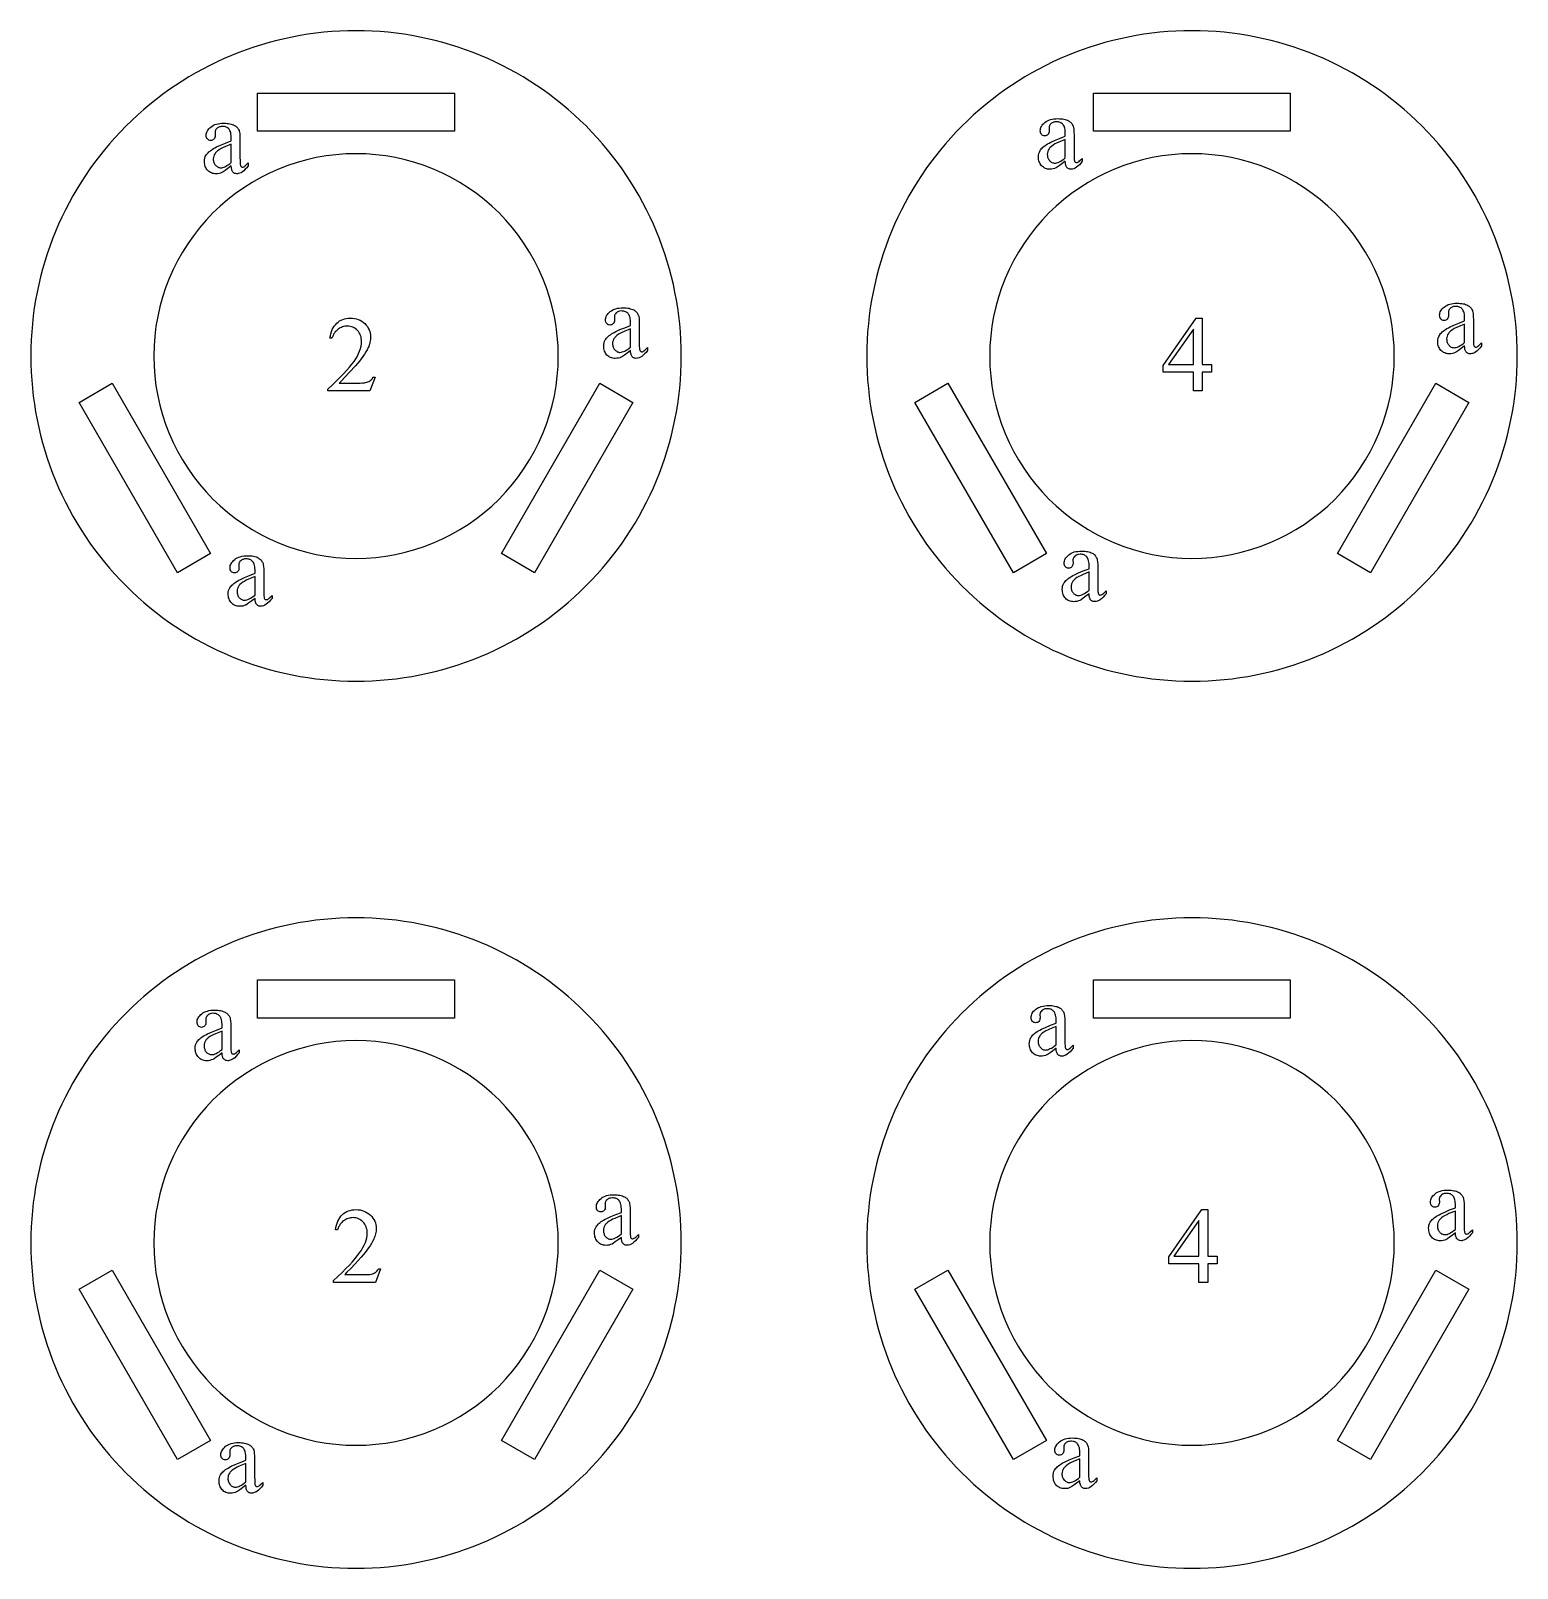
# Model space of a CAD drawing. Extents: x 6 to 600, y -207 to 349.
# Drawn here: x 192.9 to 310.1, y 148.8 to 270 of the extents above; entities that cross this region are included whole.
import ezdxf

# ---------------------------------------------------------------- set-up
doc = ezdxf.new("R2010")
doc.units = 0
doc.header["$MEASUREMENT"] = 0
for name, color, linetype in [('EXT', 1, 'CONTINUOUS'), ('INT', 5, 'CONTINUOUS'), ('TEXT', 18, 'CONTINUOUS')]:
    doc.layers.add(name, color=color, linetype=linetype)

msp = doc.modelspace()

# ---------------------------------------------------------------- linework, layer by layer
at = {"layer": 'EXT'}
for points in [[(218.57, 269.98, 0.414214), (192.95, 244.35, 0.414214), (218.57, 218.73, 0.414214), (244.2, 244.35, 0.414214)], [(284.43, 269.98, 0.414214), (258.81, 244.35, 0.414214), (284.43, 218.73, 0.414214), (310.06, 244.35, 0.414214)], [(218.57, 200.09, 0.414214), (192.95, 174.47, 0.414214), (218.57, 148.84, 0.414214), (244.2, 174.47, 0.414214)], [(284.43, 200.09, 0.414214), (258.81, 174.47, 0.414214), (284.43, 148.84, 0.414214), (310.06, 174.47, 0.414214)]]:
    msp.add_lwpolyline(points, format="xyb", close=True, dxfattribs=at)
at = {"layer": 'INT'}
for points in [[(210.82, 262.07), (210.82, 265.07), (226.32, 265.07), (226.32, 262.07)], [(276.68, 262.07), (276.68, 265.07), (292.18, 265.07), (292.18, 262.07)], [(207.1, 228.78), (204.51, 227.28), (196.76, 240.7), (199.35, 242.2)], [(237.79, 242.2), (240.39, 240.7), (232.64, 227.28), (230.04, 228.78)], [(272.96, 228.78), (270.36, 227.28), (262.61, 240.7), (265.21, 242.2)], [(303.65, 242.2), (306.25, 240.7), (298.5, 227.28), (295.9, 228.78)], [(210.82, 192.19), (210.82, 195.19), (226.32, 195.19), (226.32, 192.19)], [(276.68, 192.19), (276.68, 195.19), (292.18, 195.19), (292.18, 192.19)], [(207.1, 158.9), (204.51, 157.4), (196.76, 170.82), (199.35, 172.32)], [(237.79, 172.32), (240.39, 170.82), (232.64, 157.4), (230.04, 158.9)], [(272.96, 158.9), (270.36, 157.4), (262.61, 170.82), (265.21, 172.32)], [(303.65, 172.32), (306.25, 170.82), (298.5, 157.4), (295.9, 158.9)]]:
    msp.add_lwpolyline(points, close=True, dxfattribs=at)
for points in [[(218.57, 260.29, 0.414214), (202.64, 244.35, 0.414214), (218.57, 228.41, 0.414214), (234.51, 244.35, 0.414214)], [(284.43, 260.29, 0.414214), (268.5, 244.35, 0.414214), (284.43, 228.41, 0.414214), (300.37, 244.35, 0.414214)], [(218.57, 190.41, 0.414214), (202.64, 174.47, 0.414214), (218.57, 158.53, 0.414214), (234.51, 174.47, 0.414214)], [(284.43, 190.41, 0.414214), (268.5, 174.47, 0.414214), (284.43, 158.53, 0.414214), (300.37, 174.47, 0.414214)]]:
    msp.add_lwpolyline(points, format="xyb", close=True, dxfattribs=at)
at = {"layer": 'TEXT'}
for points in [[(274.45, 259.69), (274.19, 259.49), (273.98, 259.34), (273.82, 259.23), (273.72, 259.17), (273.61, 259.12), (273.49, 259.09), (273.37, 259.07), (273.24, 259.07), (273.15, 259.07), (273.05, 259.08), (272.97, 259.1), (272.88, 259.13), (272.8, 259.17), (272.73, 259.22), (272.66, 259.27), (272.59, 259.34), (272.53, 259.41), (272.48, 259.48), (272.44, 259.56), (272.4, 259.65), (272.37, 259.74), (272.35, 259.84), (272.34, 259.94), (272.34, 260.05), (272.35, 260.18), (272.37, 260.3), (272.41, 260.42), (272.46, 260.53), (272.51, 260.6), (272.56, 260.67), (272.62, 260.73), (272.69, 260.8), (272.77, 260.87), (272.86, 260.93), (272.95, 260.99), (273.05, 261.06), (273.17, 261.12), (273.3, 261.19), (273.61, 261.33), (274, 261.49), (274.45, 261.66), (274.45, 261.81), (274.45, 261.95), (274.44, 262.07), (274.43, 262.19), (274.41, 262.29), (274.38, 262.38), (274.35, 262.46), (274.32, 262.53), (274.27, 262.59), (274.23, 262.64), (274.17, 262.68), (274.11, 262.72), (274.05, 262.75), (273.98, 262.77), (273.91, 262.79), (273.83, 262.8), (273.75, 262.8), (273.62, 262.79), (273.57, 262.78), (273.51, 262.77), (273.46, 262.75), (273.42, 262.72), (273.37, 262.7), (273.33, 262.66), (273.26, 262.59), (273.24, 262.55), (273.21, 262.51), (273.2, 262.47), (273.19, 262.43), (273.18, 262.38), (273.18, 262.34), (273.18, 262.1), (273.18, 262.01), (273.16, 261.93), (273.13, 261.86), (273.09, 261.8), (273.03, 261.76), (272.97, 261.73), (272.91, 261.71), (272.83, 261.7), (272.76, 261.71), (272.69, 261.73), (272.63, 261.76), (272.58, 261.81), (272.54, 261.87), (272.51, 261.94), (272.49, 262.01), (272.48, 262.1), (272.49, 262.19), (272.51, 262.28), (272.53, 262.36), (272.57, 262.44), (272.63, 262.53), (272.69, 262.61), (272.76, 262.68), (272.85, 262.76), (272.94, 262.83), (273.05, 262.89), (273.16, 262.94), (273.29, 262.98), (273.42, 263.01), (273.56, 263.04), (273.71, 263.05), (273.87, 263.06), (274, 263.05), (274.11, 263.05), (274.23, 263.03), (274.33, 263.01), (274.43, 262.99), (274.53, 262.96), (274.62, 262.93), (274.7, 262.89), (274.76, 262.85), (274.82, 262.81), (274.87, 262.77), (274.91, 262.72), (274.96, 262.67), (275, 262.61), (275.03, 262.55), (275.06, 262.48), (275.08, 262.43), (275.1, 262.37), (275.12, 262.21), (275.13, 262.01), (275.14, 261.75), (275.14, 260.46), (275.14, 260.03), (275.15, 259.89), (275.16, 259.8), (275.17, 259.74), (275.19, 259.7), (275.2, 259.66), (275.23, 259.63), (275.25, 259.62), (275.28, 259.6), (275.31, 259.6), (275.34, 259.59), (275.4, 259.6), (275.45, 259.62), (275.51, 259.66), (275.58, 259.72), (275.79, 259.92), (275.79, 259.69), (275.67, 259.55), (275.56, 259.42), (275.45, 259.31), (275.33, 259.23), (275.22, 259.16), (275.12, 259.11), (275.01, 259.08), (274.95, 259.07), (274.9, 259.07), (274.8, 259.08), (274.76, 259.09), (274.72, 259.11), (274.68, 259.13), (274.64, 259.15), (274.61, 259.18), (274.58, 259.21), (274.55, 259.25), (274.52, 259.29), (274.5, 259.35), (274.49, 259.4), (274.46, 259.53)], [(208.75, 259.33), (208.48, 259.13), (208.27, 258.97), (208.11, 258.87), (208.01, 258.81), (207.9, 258.76), (207.78, 258.73), (207.66, 258.71), (207.53, 258.7), (207.44, 258.71), (207.35, 258.72), (207.26, 258.74), (207.18, 258.77), (207.1, 258.81), (207.02, 258.85), (206.95, 258.91), (206.89, 258.97), (206.83, 259.04), (206.77, 259.12), (206.73, 259.2), (206.69, 259.28), (206.67, 259.38), (206.65, 259.47), (206.63, 259.57), (206.63, 259.68), (206.64, 259.82), (206.66, 259.94), (206.7, 260.06), (206.75, 260.16), (206.8, 260.23), (206.86, 260.3), (206.92, 260.37), (206.99, 260.44), (207.07, 260.5), (207.15, 260.57), (207.24, 260.63), (207.35, 260.69), (207.46, 260.76), (207.59, 260.83), (207.91, 260.97), (208.29, 261.13), (208.75, 261.3), (208.75, 261.45), (208.74, 261.59), (208.73, 261.71), (208.72, 261.83), (208.7, 261.93), (208.68, 262.02), (208.64, 262.1), (208.61, 262.17), (208.57, 262.23), (208.52, 262.28), (208.46, 262.32), (208.41, 262.36), (208.34, 262.39), (208.28, 262.41), (208.2, 262.43), (208.12, 262.44), (208.04, 262.44), (207.92, 262.43), (207.86, 262.42), (207.81, 262.41), (207.76, 262.39), (207.71, 262.36), (207.67, 262.33), (207.63, 262.3), (207.56, 262.23), (207.53, 262.19), (207.51, 262.15), (207.49, 262.11), (207.48, 262.06), (207.47, 262.02), (207.47, 261.98), (207.48, 261.74), (207.47, 261.65), (207.45, 261.57), (207.42, 261.5), (207.38, 261.44), (207.33, 261.4), (207.27, 261.36), (207.2, 261.34), (207.12, 261.34), (207.05, 261.34), (206.98, 261.36), (206.92, 261.4), (206.87, 261.45), (206.83, 261.5), (206.8, 261.57), (206.78, 261.65), (206.78, 261.74), (206.78, 261.83), (206.8, 261.91), (206.83, 262), (206.87, 262.08), (206.92, 262.16), (206.98, 262.24), (207.05, 262.32), (207.14, 262.39), (207.24, 262.46), (207.34, 262.53), (207.46, 262.58), (207.58, 262.62), (207.71, 262.65), (207.85, 262.67), (208, 262.69), (208.16, 262.69), (208.29, 262.69), (208.41, 262.68), (208.52, 262.67), (208.63, 262.65), (208.73, 262.63), (208.82, 262.6), (208.91, 262.56), (208.99, 262.52), (209.05, 262.49), (209.11, 262.45), (209.16, 262.41), (209.21, 262.36), (209.25, 262.31), (209.29, 262.25), (209.32, 262.19), (209.36, 262.12), (209.37, 262.07), (209.39, 262.01), (209.41, 261.85), (209.43, 261.64), (209.43, 261.39), (209.43, 260.1), (209.44, 259.66), (209.44, 259.52), (209.45, 259.44), (209.46, 259.38), (209.48, 259.33), (209.5, 259.3), (209.52, 259.27), (209.54, 259.25), (209.57, 259.24), (209.6, 259.23), (209.63, 259.23), (209.69, 259.24), (209.75, 259.26), (209.8, 259.3), (209.87, 259.36), (210.08, 259.56), (210.08, 259.33), (209.97, 259.18), (209.85, 259.06), (209.74, 258.95), (209.63, 258.86), (209.52, 258.79), (209.41, 258.75), (209.3, 258.72), (209.25, 258.71), (209.19, 258.71), (209.1, 258.72), (209.05, 258.73), (209.01, 258.74), (208.97, 258.76), (208.94, 258.79), (208.9, 258.82), (208.87, 258.85), (208.84, 258.89), (208.82, 258.93), (208.8, 258.98), (208.78, 259.04), (208.76, 259.17)], [(208.75, 259.6), (208.75, 261.05), (208.23, 260.83), (208.06, 260.76), (207.94, 260.69), (207.78, 260.6), (207.66, 260.51), (207.55, 260.41), (207.51, 260.36), (207.47, 260.31), (207.41, 260.21), (207.36, 260.1), (207.34, 259.99), (207.33, 259.88), (207.33, 259.8), (207.34, 259.73), (207.35, 259.67), (207.37, 259.6), (207.4, 259.54), (207.43, 259.49), (207.46, 259.43), (207.51, 259.38), (207.55, 259.34), (207.6, 259.3), (207.65, 259.26), (207.7, 259.23), (207.75, 259.21), (207.8, 259.2), (207.86, 259.19), (207.92, 259.18), (208, 259.19), (208.09, 259.21), (208.18, 259.24), (208.28, 259.29), (208.39, 259.35), (208.5, 259.42), (208.62, 259.5)], [(274.45, 259.96), (274.45, 261.41), (273.94, 261.2), (273.76, 261.12), (273.64, 261.06), (273.49, 260.96), (273.36, 260.87), (273.26, 260.77), (273.21, 260.73), (273.18, 260.68), (273.11, 260.57), (273.07, 260.47), (273.04, 260.36), (273.03, 260.24), (273.04, 260.17), (273.05, 260.1), (273.06, 260.03), (273.08, 259.97), (273.1, 259.91), (273.13, 259.85), (273.17, 259.8), (273.21, 259.74), (273.26, 259.7), (273.31, 259.66), (273.35, 259.62), (273.4, 259.6), (273.46, 259.57), (273.51, 259.56), (273.57, 259.55), (273.62, 259.55), (273.71, 259.55), (273.79, 259.57), (273.89, 259.61), (273.99, 259.65), (274.1, 259.71), (274.21, 259.78), (274.33, 259.86)], [(305.91, 245.15), (305.65, 244.95), (305.44, 244.79), (305.28, 244.68), (305.18, 244.63), (305.06, 244.58), (304.95, 244.55), (304.82, 244.53), (304.7, 244.52), (304.6, 244.53), (304.51, 244.54), (304.42, 244.56), (304.34, 244.59), (304.26, 244.63), (304.19, 244.67), (304.12, 244.73), (304.05, 244.79), (303.99, 244.86), (303.94, 244.94), (303.9, 245.02), (303.86, 245.1), (303.83, 245.19), (303.81, 245.29), (303.8, 245.39), (303.8, 245.5), (303.8, 245.64), (303.83, 245.76), (303.87, 245.88), (303.92, 245.98), (303.97, 246.05), (304.02, 246.12), (304.08, 246.19), (304.15, 246.26), (304.23, 246.32), (304.32, 246.39), (304.41, 246.45), (304.51, 246.51), (304.63, 246.58), (304.76, 246.64), (305.07, 246.79), (305.46, 246.95), (305.91, 247.12), (305.91, 247.27), (305.91, 247.4), (305.9, 247.53), (305.89, 247.64), (305.87, 247.75), (305.84, 247.84), (305.81, 247.92), (305.77, 247.99), (305.73, 248.05), (305.68, 248.1), (305.63, 248.14), (305.57, 248.18), (305.51, 248.21), (305.44, 248.23), (305.37, 248.25), (305.29, 248.26), (305.21, 248.26), (305.08, 248.25), (305.03, 248.24), (304.97, 248.22), (304.92, 248.2), (304.88, 248.18), (304.83, 248.15), (304.79, 248.12), (304.72, 248.05), (304.7, 248.01), (304.67, 247.97), (304.66, 247.93), (304.64, 247.88), (304.64, 247.84), (304.63, 247.79), (304.64, 247.55), (304.64, 247.46), (304.62, 247.39), (304.59, 247.32), (304.54, 247.26), (304.49, 247.21), (304.43, 247.18), (304.36, 247.16), (304.29, 247.16), (304.22, 247.16), (304.15, 247.18), (304.09, 247.22), (304.04, 247.26), (304, 247.32), (303.97, 247.39), (303.95, 247.47), (303.94, 247.56), (303.95, 247.65), (303.96, 247.73), (303.99, 247.82), (304.03, 247.9), (304.08, 247.98), (304.15, 248.06), (304.22, 248.14), (304.31, 248.21), (304.4, 248.28), (304.51, 248.34), (304.62, 248.4), (304.74, 248.44), (304.88, 248.47), (305.02, 248.49), (305.17, 248.51), (305.33, 248.51), (305.45, 248.51), (305.57, 248.5), (305.68, 248.49), (305.79, 248.47), (305.89, 248.45), (305.99, 248.42), (306.08, 248.38), (306.16, 248.34), (306.22, 248.31), (306.27, 248.27), (306.33, 248.23), (306.37, 248.18), (306.42, 248.12), (306.46, 248.07), (306.49, 248.01), (306.52, 247.94), (306.54, 247.89), (306.55, 247.83), (306.58, 247.67), (306.59, 247.46), (306.6, 247.21), (306.6, 245.92), (306.6, 245.48), (306.61, 245.34), (306.62, 245.25), (306.63, 245.2), (306.64, 245.15), (306.66, 245.12), (306.69, 245.09), (306.71, 245.07), (306.74, 245.06), (306.76, 245.05), (306.8, 245.05), (306.86, 245.06), (306.91, 245.08), (306.96, 245.12), (307.04, 245.18), (307.25, 245.38), (307.25, 245.15), (307.13, 245), (307.02, 244.88), (306.9, 244.77), (306.79, 244.68), (306.68, 244.61), (306.57, 244.56), (306.47, 244.54), (306.41, 244.53), (306.36, 244.53), (306.26, 244.53), (306.22, 244.55), (306.18, 244.56), (306.14, 244.58), (306.1, 244.61), (306.07, 244.63), (306.04, 244.67), (306.01, 244.71), (305.98, 244.75), (305.96, 244.8), (305.94, 244.86), (305.92, 244.99)], [(220.07, 242.68), (219.67, 241.6), (216.35, 241.6), (216.35, 241.75), (216.71, 242.08), (217.03, 242.39), (217.33, 242.68), (217.6, 242.96), (217.85, 243.23), (218.06, 243.48), (218.25, 243.71), (218.42, 243.93), (218.56, 244.14), (218.68, 244.35), (218.78, 244.55), (218.86, 244.74), (218.93, 244.93), (218.98, 245.12), (219, 245.3), (219.01, 245.48), (219.01, 245.61), (218.99, 245.73), (218.97, 245.85), (218.93, 245.97), (218.89, 246.07), (218.83, 246.17), (218.76, 246.27), (218.69, 246.36), (218.6, 246.44), (218.51, 246.51), (218.42, 246.57), (218.33, 246.62), (218.23, 246.65), (218.12, 246.68), (218.01, 246.7), (217.9, 246.7), (217.8, 246.7), (217.7, 246.69), (217.6, 246.67), (217.51, 246.64), (217.42, 246.61), (217.33, 246.57), (217.24, 246.52), (217.16, 246.46), (217.08, 246.4), (217, 246.32), (216.93, 246.25), (216.87, 246.16), (216.81, 246.07), (216.76, 245.97), (216.71, 245.86), (216.67, 245.75), (216.52, 245.75), (216.55, 245.94), (216.59, 246.11), (216.64, 246.27), (216.7, 246.43), (216.77, 246.57), (216.85, 246.7), (216.95, 246.82), (217.05, 246.93), (217.16, 247.02), (217.28, 247.11), (217.4, 247.18), (217.53, 247.23), (217.67, 247.28), (217.81, 247.31), (217.96, 247.33), (218.12, 247.34), (218.29, 247.33), (218.45, 247.31), (218.6, 247.28), (218.75, 247.23), (218.89, 247.17), (219.02, 247.09), (219.15, 247), (219.26, 246.9), (219.37, 246.79), (219.47, 246.67), (219.54, 246.55), (219.61, 246.42), (219.66, 246.29), (219.69, 246.15), (219.72, 246.01), (219.72, 245.86), (219.72, 245.75), (219.71, 245.65), (219.69, 245.54), (219.67, 245.43), (219.65, 245.33), (219.61, 245.22), (219.57, 245.11), (219.52, 245.01), (219.44, 244.84), (219.35, 244.67), (219.24, 244.49), (219.12, 244.31), (218.99, 244.14), (218.85, 243.95), (218.69, 243.77), (218.53, 243.58), (218.06, 243.08), (217.69, 242.68), (217.42, 242.4), (217.24, 242.22), (218.71, 242.22), (218.91, 242.22), (219.09, 242.23), (219.23, 242.24), (219.33, 242.26), (219.42, 242.28), (219.51, 242.31), (219.59, 242.34), (219.66, 242.39), (219.73, 242.45), (219.8, 242.51), (219.86, 242.59), (219.91, 242.68)], [(240.2, 244.79), (239.94, 244.58), (239.73, 244.43), (239.57, 244.32), (239.47, 244.26), (239.36, 244.22), (239.24, 244.18), (239.12, 244.17), (238.99, 244.16), (238.9, 244.16), (238.8, 244.18), (238.72, 244.2), (238.63, 244.23), (238.55, 244.26), (238.48, 244.31), (238.41, 244.37), (238.34, 244.43), (238.28, 244.5), (238.23, 244.57), (238.19, 244.65), (238.15, 244.74), (238.12, 244.83), (238.1, 244.93), (238.09, 245.03), (238.09, 245.14), (238.1, 245.27), (238.12, 245.4), (238.16, 245.51), (238.21, 245.62), (238.26, 245.69), (238.31, 245.76), (238.38, 245.83), (238.45, 245.89), (238.52, 245.96), (238.61, 246.02), (238.7, 246.09), (238.8, 246.15), (238.92, 246.21), (239.05, 246.28), (239.36, 246.43), (239.75, 246.58), (240.2, 246.76), (240.2, 246.9), (240.2, 247.04), (240.19, 247.17), (240.18, 247.28), (240.16, 247.38), (240.13, 247.48), (240.1, 247.56), (240.07, 247.63), (240.02, 247.68), (239.98, 247.73), (239.92, 247.78), (239.87, 247.81), (239.8, 247.84), (239.73, 247.87), (239.66, 247.88), (239.58, 247.89), (239.5, 247.9), (239.37, 247.89), (239.32, 247.88), (239.26, 247.86), (239.21, 247.84), (239.17, 247.82), (239.12, 247.79), (239.08, 247.76), (239.01, 247.68), (238.99, 247.64), (238.97, 247.6), (238.95, 247.56), (238.94, 247.52), (238.93, 247.48), (238.93, 247.43), (238.93, 247.19), (238.93, 247.1), (238.91, 247.02), (238.88, 246.95), (238.84, 246.9), (238.78, 246.85), (238.72, 246.82), (238.66, 246.8), (238.58, 246.79), (238.51, 246.8), (238.44, 246.82), (238.38, 246.85), (238.33, 246.9), (238.29, 246.96), (238.26, 247.03), (238.24, 247.11), (238.23, 247.2), (238.24, 247.28), (238.26, 247.37), (238.28, 247.45), (238.32, 247.54), (238.38, 247.62), (238.44, 247.7), (238.51, 247.78), (238.6, 247.85), (238.69, 247.92), (238.8, 247.98), (238.91, 248.03), (239.04, 248.07), (239.17, 248.11), (239.31, 248.13), (239.46, 248.14), (239.62, 248.15), (239.75, 248.15), (239.86, 248.14), (239.98, 248.13), (240.08, 248.11), (240.18, 248.08), (240.28, 248.05), (240.37, 248.02), (240.45, 247.98), (240.51, 247.94), (240.57, 247.91), (240.62, 247.86), (240.67, 247.81), (240.71, 247.76), (240.75, 247.7), (240.78, 247.64), (240.81, 247.58), (240.83, 247.53), (240.85, 247.46), (240.87, 247.31), (240.88, 247.1), (240.89, 246.85), (240.89, 245.56), (240.89, 245.12), (240.9, 244.98), (240.91, 244.89), (240.92, 244.83), (240.94, 244.79), (240.96, 244.75), (240.98, 244.73), (241, 244.71), (241.03, 244.7), (241.06, 244.69), (241.09, 244.69), (241.15, 244.69), (241.2, 244.71), (241.26, 244.75), (241.33, 244.82), (241.54, 245.02), (241.54, 244.79), (241.42, 244.64), (241.31, 244.51), (241.2, 244.41), (241.09, 244.32), (240.98, 244.25), (240.87, 244.2), (240.76, 244.17), (240.71, 244.17), (240.65, 244.16), (240.56, 244.17), (240.51, 244.18), (240.47, 244.2), (240.43, 244.22), (240.39, 244.24), (240.36, 244.27), (240.33, 244.3), (240.3, 244.34), (240.28, 244.39), (240.25, 244.44), (240.24, 244.49), (240.21, 244.63)], [(285.98, 243.67), (285.98, 243.08), (285.23, 243.08), (285.23, 241.6), (284.54, 241.6), (284.54, 243.08), (282.16, 243.08), (282.16, 243.61), (284.77, 247.34), (285.23, 247.34), (285.23, 243.67)], [(240.2, 245.05), (240.2, 246.5), (239.69, 246.29), (239.51, 246.21), (239.4, 246.15), (239.24, 246.06), (239.11, 245.96), (239.01, 245.87), (238.96, 245.82), (238.93, 245.77), (238.86, 245.67), (238.82, 245.56), (238.79, 245.45), (238.79, 245.33), (238.79, 245.26), (238.8, 245.19), (238.81, 245.12), (238.83, 245.06), (238.85, 245), (238.89, 244.94), (238.92, 244.89), (238.96, 244.84), (239.01, 244.79), (239.06, 244.75), (239.11, 244.72), (239.16, 244.69), (239.21, 244.67), (239.26, 244.65), (239.32, 244.64), (239.37, 244.64), (239.46, 244.65), (239.54, 244.67), (239.64, 244.7), (239.74, 244.74), (239.85, 244.8), (239.96, 244.87), (240.08, 244.96)], [(284.54, 243.67), (284.54, 246.46), (282.57, 243.67)], [(305.91, 245.42), (305.91, 246.87), (305.4, 246.65), (305.22, 246.57), (305.1, 246.51), (304.95, 246.42), (304.82, 246.33), (304.72, 246.23), (304.67, 246.18), (304.63, 246.13), (304.57, 246.03), (304.53, 245.92), (304.5, 245.81), (304.49, 245.7), (304.5, 245.62), (304.5, 245.55), (304.52, 245.49), (304.54, 245.42), (304.56, 245.36), (304.59, 245.3), (304.63, 245.25), (304.67, 245.2), (304.72, 245.15), (304.76, 245.11), (304.81, 245.08), (304.86, 245.05), (304.92, 245.03), (304.97, 245.02), (305.02, 245.01), (305.08, 245), (305.16, 245.01), (305.25, 245.03), (305.35, 245.06), (305.45, 245.11), (305.55, 245.17), (305.67, 245.24), (305.79, 245.32)], [(276.33, 225.62), (276.06, 225.42), (275.85, 225.26), (275.7, 225.15), (275.59, 225.1), (275.48, 225.05), (275.36, 225.02), (275.24, 225), (275.12, 224.99), (275.02, 225), (274.93, 225.01), (274.84, 225.03), (274.76, 225.06), (274.68, 225.1), (274.6, 225.14), (274.53, 225.2), (274.47, 225.26), (274.41, 225.33), (274.36, 225.41), (274.31, 225.49), (274.28, 225.57), (274.25, 225.66), (274.23, 225.76), (274.22, 225.86), (274.21, 225.97), (274.22, 226.1), (274.24, 226.23), (274.28, 226.35), (274.34, 226.45), (274.38, 226.52), (274.44, 226.59), (274.5, 226.66), (274.57, 226.73), (274.65, 226.79), (274.73, 226.86), (274.83, 226.92), (274.93, 226.98), (275.04, 227.05), (275.17, 227.11), (275.49, 227.26), (275.87, 227.42), (276.33, 227.59), (276.33, 227.74), (276.33, 227.87), (276.32, 228), (276.3, 228.11), (276.28, 228.22), (276.26, 228.31), (276.23, 228.39), (276.19, 228.46), (276.15, 228.52), (276.1, 228.57), (276.05, 228.61), (275.99, 228.65), (275.93, 228.68), (275.86, 228.7), (275.79, 228.72), (275.71, 228.73), (275.62, 228.73), (275.5, 228.72), (275.44, 228.71), (275.39, 228.69), (275.34, 228.67), (275.29, 228.65), (275.25, 228.62), (275.21, 228.59), (275.14, 228.51), (275.11, 228.48), (275.09, 228.44), (275.07, 228.4), (275.06, 228.35), (275.05, 228.31), (275.05, 228.26), (275.06, 228.02), (275.05, 227.93), (275.03, 227.85), (275, 227.79), (274.96, 227.73), (274.91, 227.68), (274.85, 227.65), (274.78, 227.63), (274.71, 227.63), (274.63, 227.63), (274.57, 227.65), (274.51, 227.69), (274.46, 227.73), (274.41, 227.79), (274.38, 227.86), (274.36, 227.94), (274.36, 228.03), (274.36, 228.12), (274.38, 228.2), (274.41, 228.29), (274.45, 228.37), (274.5, 228.45), (274.56, 228.53), (274.64, 228.61), (274.72, 228.68), (274.82, 228.75), (274.92, 228.81), (275.04, 228.87), (275.16, 228.91), (275.29, 228.94), (275.44, 228.96), (275.59, 228.98), (275.75, 228.98), (275.87, 228.98), (275.99, 228.97), (276.1, 228.96), (276.21, 228.94), (276.31, 228.92), (276.4, 228.89), (276.49, 228.85), (276.58, 228.81), (276.64, 228.78), (276.69, 228.74), (276.74, 228.7), (276.79, 228.65), (276.83, 228.59), (276.87, 228.54), (276.91, 228.48), (276.94, 228.41), (276.96, 228.36), (276.97, 228.3), (276.99, 228.14), (277.01, 227.93), (277.01, 227.68), (277.01, 226.39), (277.02, 225.95), (277.02, 225.81), (277.03, 225.72), (277.05, 225.67), (277.06, 225.62), (277.08, 225.59), (277.1, 225.56), (277.13, 225.54), (277.15, 225.53), (277.18, 225.52), (277.21, 225.52), (277.27, 225.53), (277.33, 225.55), (277.38, 225.59), (277.46, 225.65), (277.66, 225.85), (277.66, 225.62), (277.55, 225.47), (277.43, 225.35), (277.32, 225.24), (277.21, 225.15), (277.1, 225.08), (276.99, 225.03), (276.88, 225.01), (276.83, 225), (276.78, 225), (276.68, 225), (276.64, 225.02), (276.59, 225.03), (276.55, 225.05), (276.52, 225.07), (276.48, 225.1), (276.45, 225.14), (276.42, 225.18), (276.4, 225.22), (276.38, 225.27), (276.36, 225.33), (276.34, 225.46)], [(210.62, 225.25), (210.36, 225.05), (210.14, 224.9), (209.99, 224.79), (209.89, 224.73), (209.77, 224.69), (209.66, 224.65), (209.53, 224.63), (209.41, 224.63), (209.31, 224.63), (209.22, 224.65), (209.13, 224.67), (209.05, 224.7), (208.97, 224.73), (208.9, 224.78), (208.83, 224.83), (208.76, 224.9), (208.7, 224.97), (208.65, 225.04), (208.6, 225.12), (208.57, 225.21), (208.54, 225.3), (208.52, 225.4), (208.51, 225.5), (208.51, 225.61), (208.51, 225.74), (208.54, 225.87), (208.58, 225.98), (208.63, 226.09), (208.68, 226.16), (208.73, 226.23), (208.79, 226.3), (208.86, 226.36), (208.94, 226.43), (209.03, 226.49), (209.12, 226.56), (209.22, 226.62), (209.33, 226.68), (209.47, 226.75), (209.78, 226.9), (210.17, 227.05), (210.62, 227.23), (210.62, 227.37), (210.62, 227.51), (210.61, 227.64), (210.6, 227.75), (210.58, 227.85), (210.55, 227.95), (210.52, 228.03), (210.48, 228.1), (210.44, 228.15), (210.39, 228.2), (210.34, 228.25), (210.28, 228.28), (210.22, 228.31), (210.15, 228.34), (210.08, 228.35), (210, 228.36), (209.92, 228.37), (209.79, 228.36), (209.73, 228.35), (209.68, 228.33), (209.63, 228.31), (209.58, 228.29), (209.54, 228.26), (209.5, 228.22), (209.43, 228.15), (209.4, 228.11), (209.38, 228.07), (209.37, 228.03), (209.35, 227.99), (209.35, 227.95), (209.34, 227.9), (209.35, 227.66), (209.35, 227.57), (209.33, 227.49), (209.3, 227.42), (209.25, 227.37), (209.2, 227.32), (209.14, 227.29), (209.07, 227.27), (209, 227.26), (208.93, 227.27), (208.86, 227.29), (208.8, 227.32), (208.75, 227.37), (208.71, 227.43), (208.67, 227.5), (208.66, 227.58), (208.65, 227.66), (208.66, 227.75), (208.67, 227.84), (208.7, 227.92), (208.74, 228.01), (208.79, 228.09), (208.86, 228.17), (208.93, 228.24), (209.02, 228.32), (209.11, 228.39), (209.22, 228.45), (209.33, 228.5), (209.45, 228.54), (209.59, 228.58), (209.73, 228.6), (209.88, 228.61), (210.04, 228.62), (210.16, 228.62), (210.28, 228.61), (210.39, 228.6), (210.5, 228.58), (210.6, 228.55), (210.7, 228.52), (210.79, 228.49), (210.87, 228.45), (210.93, 228.41), (210.98, 228.38), (211.04, 228.33), (211.08, 228.28), (211.13, 228.23), (211.16, 228.17), (211.2, 228.11), (211.23, 228.05), (211.25, 228), (211.26, 227.93), (211.29, 227.77), (211.3, 227.57), (211.31, 227.32), (211.31, 226.03), (211.31, 225.59), (211.32, 225.45), (211.33, 225.36), (211.34, 225.3), (211.35, 225.26), (211.37, 225.22), (211.39, 225.2), (211.42, 225.18), (211.45, 225.17), (211.47, 225.16), (211.5, 225.16), (211.57, 225.16), (211.62, 225.18), (211.67, 225.22), (211.75, 225.29), (211.96, 225.49), (211.96, 225.25), (211.84, 225.11), (211.73, 224.98), (211.61, 224.88), (211.5, 224.79), (211.39, 224.72), (211.28, 224.67), (211.18, 224.64), (211.12, 224.63), (211.07, 224.63), (210.97, 224.64), (210.93, 224.65), (210.89, 224.67), (210.85, 224.69), (210.81, 224.71), (210.78, 224.74), (210.75, 224.77), (210.72, 224.81), (210.69, 224.86), (210.67, 224.91), (210.65, 224.96), (210.63, 225.1)], [(210.62, 225.52), (210.62, 226.97), (210.11, 226.76), (209.93, 226.68), (209.81, 226.62), (209.66, 226.53), (209.53, 226.43), (209.43, 226.34), (209.38, 226.29), (209.34, 226.24), (209.28, 226.14), (209.24, 226.03), (209.21, 225.92), (209.2, 225.8), (209.2, 225.73), (209.21, 225.66), (209.23, 225.59), (209.25, 225.53), (209.27, 225.47), (209.3, 225.41), (209.34, 225.36), (209.38, 225.31), (209.43, 225.26), (209.47, 225.22), (209.52, 225.19), (209.57, 225.16), (209.62, 225.14), (209.68, 225.12), (209.73, 225.11), (209.79, 225.11), (209.87, 225.12), (209.96, 225.14), (210.06, 225.17), (210.16, 225.21), (210.26, 225.27), (210.38, 225.34), (210.5, 225.43)], [(276.33, 225.89), (276.33, 227.34), (275.81, 227.12), (275.64, 227.04), (275.52, 226.98), (275.37, 226.89), (275.24, 226.8), (275.13, 226.7), (275.09, 226.65), (275.05, 226.6), (274.99, 226.5), (274.94, 226.39), (274.92, 226.28), (274.91, 226.17), (274.91, 226.09), (274.92, 226.02), (274.93, 225.96), (274.95, 225.89), (274.98, 225.83), (275.01, 225.77), (275.05, 225.72), (275.09, 225.67), (275.13, 225.62), (275.18, 225.58), (275.23, 225.55), (275.28, 225.52), (275.33, 225.5), (275.39, 225.48), (275.44, 225.48), (275.5, 225.47), (275.58, 225.48), (275.67, 225.5), (275.76, 225.53), (275.86, 225.58), (275.97, 225.63), (276.08, 225.71), (276.2, 225.79)], [(208.02, 189.45), (207.76, 189.25), (207.55, 189.1), (207.39, 188.99), (207.29, 188.93), (207.17, 188.89), (207.06, 188.85), (206.94, 188.83), (206.81, 188.83), (206.71, 188.83), (206.62, 188.84), (206.54, 188.87), (206.45, 188.9), (206.37, 188.93), (206.3, 188.98), (206.23, 189.03), (206.16, 189.1), (206.1, 189.17), (206.05, 189.24), (206.01, 189.32), (205.97, 189.41), (205.94, 189.5), (205.92, 189.6), (205.91, 189.7), (205.91, 189.81), (205.91, 189.94), (205.94, 190.07), (205.98, 190.18), (206.03, 190.29), (206.08, 190.36), (206.13, 190.43), (206.19, 190.49), (206.26, 190.56), (206.34, 190.63), (206.43, 190.69), (206.52, 190.76), (206.62, 190.82), (206.74, 190.88), (206.87, 190.95), (207.18, 191.09), (207.57, 191.25), (208.02, 191.42), (208.02, 191.57), (208.02, 191.71), (208.01, 191.84), (208, 191.95), (207.98, 192.05), (207.95, 192.14), (207.92, 192.23), (207.88, 192.3), (207.84, 192.35), (207.79, 192.4), (207.74, 192.45), (207.68, 192.48), (207.62, 192.51), (207.55, 192.54), (207.48, 192.55), (207.4, 192.56), (207.32, 192.57), (207.19, 192.56), (207.14, 192.55), (207.08, 192.53), (207.03, 192.51), (206.99, 192.49), (206.94, 192.46), (206.9, 192.42), (206.83, 192.35), (206.81, 192.31), (206.78, 192.27), (206.77, 192.23), (206.75, 192.19), (206.75, 192.15), (206.74, 192.1), (206.75, 191.86), (206.75, 191.77), (206.73, 191.69), (206.7, 191.62), (206.66, 191.57), (206.6, 191.52), (206.54, 191.49), (206.48, 191.47), (206.4, 191.46), (206.33, 191.47), (206.26, 191.49), (206.2, 191.52), (206.15, 191.57), (206.11, 191.63), (206.08, 191.7), (206.06, 191.78), (206.05, 191.86), (206.06, 191.95), (206.07, 192.04), (206.1, 192.12), (206.14, 192.21), (206.19, 192.29), (206.26, 192.37), (206.33, 192.44), (206.42, 192.52), (206.51, 192.59), (206.62, 192.65), (206.73, 192.7), (206.86, 192.74), (206.99, 192.78), (207.13, 192.8), (207.28, 192.81), (207.44, 192.82), (207.57, 192.82), (207.68, 192.81), (207.8, 192.79), (207.9, 192.78), (208, 192.75), (208.1, 192.72), (208.19, 192.69), (208.27, 192.65), (208.33, 192.61), (208.39, 192.57), (208.44, 192.53), (208.48, 192.48), (208.53, 192.43), (208.57, 192.37), (208.6, 192.31), (208.63, 192.25), (208.65, 192.2), (208.66, 192.13), (208.69, 191.97), (208.7, 191.77), (208.71, 191.52), (208.71, 190.23), (208.71, 189.79), (208.72, 189.65), (208.73, 189.56), (208.74, 189.5), (208.76, 189.46), (208.77, 189.42), (208.8, 189.4), (208.82, 189.38), (208.85, 189.36), (208.88, 189.36), (208.91, 189.35), (208.97, 189.36), (209.02, 189.38), (209.08, 189.42), (209.15, 189.49), (209.36, 189.69), (209.36, 189.45), (209.24, 189.31), (209.13, 189.18), (209.02, 189.07), (208.9, 188.99), (208.79, 188.92), (208.68, 188.87), (208.58, 188.84), (208.52, 188.83), (208.47, 188.83), (208.37, 188.84), (208.33, 188.85), (208.29, 188.87), (208.25, 188.89), (208.21, 188.91), (208.18, 188.94), (208.15, 188.97), (208.12, 189.01), (208.09, 189.06), (208.07, 189.11), (208.06, 189.16), (208.03, 189.3)], [(273.73, 189.82), (273.46, 189.61), (273.25, 189.46), (273.1, 189.35), (273, 189.29), (272.88, 189.25), (272.76, 189.22), (272.64, 189.2), (272.52, 189.19), (272.42, 189.19), (272.33, 189.21), (272.24, 189.23), (272.16, 189.26), (272.08, 189.3), (272.01, 189.34), (271.94, 189.4), (271.87, 189.46), (271.81, 189.53), (271.76, 189.61), (271.71, 189.69), (271.68, 189.77), (271.65, 189.86), (271.63, 189.96), (271.62, 190.06), (271.61, 190.17), (271.62, 190.3), (271.65, 190.43), (271.68, 190.54), (271.74, 190.65), (271.79, 190.72), (271.84, 190.79), (271.9, 190.86), (271.97, 190.92), (272.05, 190.99), (272.14, 191.06), (272.23, 191.12), (272.33, 191.18), (272.44, 191.25), (272.58, 191.31), (272.89, 191.46), (273.28, 191.62), (273.73, 191.79), (273.73, 191.94), (273.73, 192.07), (273.72, 192.2), (273.7, 192.31), (273.68, 192.42), (273.66, 192.51), (273.63, 192.59), (273.59, 192.66), (273.55, 192.72), (273.5, 192.77), (273.45, 192.81), (273.39, 192.85), (273.33, 192.88), (273.26, 192.9), (273.19, 192.92), (273.11, 192.93), (273.02, 192.93), (272.9, 192.92), (272.84, 192.91), (272.79, 192.89), (272.74, 192.87), (272.69, 192.85), (272.65, 192.82), (272.61, 192.79), (272.54, 192.71), (272.51, 192.68), (272.49, 192.64), (272.47, 192.59), (272.46, 192.55), (272.45, 192.51), (272.45, 192.46), (272.46, 192.22), (272.45, 192.13), (272.44, 192.05), (272.41, 191.99), (272.36, 191.93), (272.31, 191.88), (272.25, 191.85), (272.18, 191.83), (272.11, 191.82), (272.03, 191.83), (271.97, 191.85), (271.91, 191.89), (271.86, 191.93), (271.81, 191.99), (271.78, 192.06), (271.77, 192.14), (271.76, 192.23), (271.77, 192.32), (271.78, 192.4), (271.81, 192.49), (271.85, 192.57), (271.9, 192.65), (271.96, 192.73), (272.04, 192.81), (272.12, 192.88), (272.22, 192.95), (272.33, 193.01), (272.44, 193.06), (272.56, 193.11), (272.7, 193.14), (272.84, 193.16), (272.99, 193.18), (273.15, 193.18), (273.27, 193.18), (273.39, 193.17), (273.5, 193.16), (273.61, 193.14), (273.71, 193.11), (273.81, 193.09), (273.9, 193.05), (273.98, 193.01), (274.04, 192.98), (274.09, 192.94), (274.14, 192.89), (274.19, 192.85), (274.23, 192.79), (274.27, 192.74), (274.31, 192.68), (274.34, 192.61), (274.36, 192.56), (274.37, 192.5), (274.4, 192.34), (274.41, 192.13), (274.41, 191.88), (274.41, 190.59), (274.42, 190.15), (274.43, 190.01), (274.44, 189.92), (274.45, 189.87), (274.46, 189.82), (274.48, 189.78), (274.5, 189.76), (274.53, 189.74), (274.55, 189.73), (274.58, 189.72), (274.61, 189.72), (274.68, 189.72), (274.73, 189.75), (274.78, 189.79), (274.86, 189.85), (275.07, 190.05), (275.07, 189.82), (274.95, 189.67), (274.84, 189.54), (274.72, 189.44), (274.61, 189.35), (274.5, 189.28), (274.39, 189.23), (274.28, 189.2), (274.23, 189.2), (274.18, 189.19), (274.08, 189.2), (274.04, 189.21), (274, 189.23), (273.96, 189.25), (273.92, 189.27), (273.89, 189.3), (273.85, 189.34), (273.83, 189.37), (273.8, 189.42), (273.78, 189.47), (273.76, 189.53), (273.74, 189.66)], [(273.73, 190.09), (273.73, 191.53), (273.21, 191.32), (273.04, 191.24), (272.92, 191.18), (272.77, 191.09), (272.64, 191), (272.53, 190.9), (272.49, 190.85), (272.45, 190.8), (272.39, 190.7), (272.35, 190.59), (272.32, 190.48), (272.31, 190.36), (272.31, 190.29), (272.32, 190.22), (272.34, 190.16), (272.36, 190.09), (272.38, 190.03), (272.41, 189.97), (272.45, 189.92), (272.49, 189.87), (272.54, 189.82), (272.58, 189.78), (272.63, 189.75), (272.68, 189.72), (272.73, 189.7), (272.79, 189.68), (272.84, 189.68), (272.9, 189.67), (272.98, 189.68), (273.07, 189.7), (273.16, 189.73), (273.27, 189.78), (273.37, 189.83), (273.49, 189.91), (273.6, 189.99)], [(208.02, 189.72), (208.02, 191.17), (207.51, 190.96), (207.33, 190.88), (207.21, 190.82), (207.06, 190.73), (206.93, 190.63), (206.83, 190.54), (206.78, 190.49), (206.74, 190.44), (206.68, 190.34), (206.64, 190.23), (206.61, 190.12), (206.6, 190), (206.61, 189.93), (206.61, 189.86), (206.63, 189.79), (206.65, 189.73), (206.67, 189.67), (206.7, 189.61), (206.74, 189.56), (206.78, 189.51), (206.83, 189.46), (206.87, 189.42), (206.92, 189.39), (206.97, 189.36), (207.03, 189.34), (207.08, 189.32), (207.14, 189.31), (207.19, 189.31), (207.27, 189.32), (207.36, 189.33), (207.46, 189.37), (207.56, 189.41), (207.66, 189.47), (207.78, 189.54), (207.9, 189.63)], [(239.48, 174.91), (239.22, 174.71), (239, 174.55), (238.85, 174.45), (238.75, 174.39), (238.63, 174.34), (238.52, 174.31), (238.39, 174.29), (238.27, 174.28), (238.17, 174.29), (238.08, 174.3), (237.99, 174.32), (237.91, 174.35), (237.83, 174.39), (237.76, 174.44), (237.69, 174.49), (237.62, 174.55), (237.56, 174.62), (237.51, 174.7), (237.46, 174.78), (237.43, 174.87), (237.4, 174.96), (237.38, 175.05), (237.37, 175.16), (237.37, 175.26), (237.37, 175.4), (237.4, 175.52), (237.44, 175.64), (237.49, 175.74), (237.54, 175.81), (237.59, 175.88), (237.65, 175.95), (237.72, 176.02), (237.8, 176.08), (237.89, 176.15), (237.98, 176.21), (238.08, 176.27), (238.19, 176.34), (238.33, 176.41), (238.64, 176.55), (239.03, 176.71), (239.48, 176.88), (239.48, 177.03), (239.48, 177.17), (239.47, 177.29), (239.46, 177.41), (239.44, 177.51), (239.41, 177.6), (239.38, 177.68), (239.34, 177.75), (239.3, 177.81), (239.25, 177.86), (239.2, 177.9), (239.14, 177.94), (239.08, 177.97), (239.01, 177.99), (238.94, 178.01), (238.86, 178.02), (238.78, 178.02), (238.65, 178.01), (238.59, 178), (238.54, 177.99), (238.49, 177.97), (238.44, 177.94), (238.4, 177.91), (238.36, 177.88), (238.29, 177.81), (238.26, 177.77), (238.24, 177.73), (238.23, 177.69), (238.21, 177.65), (238.21, 177.6), (238.2, 177.56), (238.21, 177.32), (238.21, 177.23), (238.19, 177.15), (238.16, 177.08), (238.11, 177.02), (238.06, 176.98), (238, 176.94), (237.93, 176.92), (237.86, 176.92), (237.79, 176.92), (237.72, 176.94), (237.66, 176.98), (237.61, 177.03), (237.57, 177.08), (237.53, 177.15), (237.52, 177.23), (237.51, 177.32), (237.52, 177.41), (237.53, 177.49), (237.56, 177.58), (237.6, 177.66), (237.65, 177.74), (237.72, 177.82), (237.79, 177.9), (237.88, 177.98), (237.97, 178.05), (238.08, 178.11), (238.19, 178.16), (238.31, 178.2), (238.45, 178.23), (238.59, 178.26), (238.74, 178.27), (238.9, 178.27), (239.02, 178.27), (239.14, 178.26), (239.25, 178.25), (239.36, 178.23), (239.46, 178.21), (239.56, 178.18), (239.65, 178.14), (239.73, 178.1), (239.79, 178.07), (239.84, 178.03), (239.9, 177.99), (239.94, 177.94), (239.99, 177.89), (240.02, 177.83), (240.06, 177.77), (240.09, 177.7), (240.11, 177.65), (240.12, 177.59), (240.15, 177.43), (240.16, 177.22), (240.17, 176.97), (240.17, 175.68), (240.17, 175.24), (240.18, 175.1), (240.19, 175.02), (240.2, 174.96), (240.21, 174.91), (240.23, 174.88), (240.25, 174.85), (240.28, 174.83), (240.31, 174.82), (240.33, 174.81), (240.36, 174.81), (240.43, 174.82), (240.48, 174.84), (240.53, 174.88), (240.61, 174.94), (240.82, 175.14), (240.82, 174.91), (240.7, 174.76), (240.59, 174.64), (240.47, 174.53), (240.36, 174.44), (240.25, 174.38), (240.14, 174.33), (240.04, 174.3), (239.98, 174.29), (239.93, 174.29), (239.83, 174.3), (239.79, 174.31), (239.75, 174.32), (239.71, 174.34), (239.67, 174.37), (239.64, 174.4), (239.61, 174.43), (239.58, 174.47), (239.55, 174.51), (239.53, 174.56), (239.51, 174.62), (239.49, 174.75)], [(305.19, 175.27), (304.92, 175.07), (304.71, 174.92), (304.56, 174.81), (304.45, 174.75), (304.34, 174.7), (304.22, 174.67), (304.1, 174.65), (303.98, 174.65), (303.88, 174.65), (303.79, 174.66), (303.7, 174.68), (303.62, 174.71), (303.54, 174.75), (303.46, 174.8), (303.39, 174.85), (303.33, 174.92), (303.27, 174.99), (303.22, 175.06), (303.17, 175.14), (303.14, 175.23), (303.11, 175.32), (303.09, 175.42), (303.08, 175.52), (303.07, 175.63), (303.08, 175.76), (303.1, 175.88), (303.14, 176), (303.2, 176.11), (303.24, 176.18), (303.3, 176.25), (303.36, 176.31), (303.43, 176.38), (303.51, 176.45), (303.59, 176.51), (303.69, 176.57), (303.79, 176.64), (303.9, 176.7), (304.03, 176.77), (304.35, 176.91), (304.73, 177.07), (305.19, 177.24), (305.19, 177.39), (305.19, 177.53), (305.18, 177.65), (305.16, 177.77), (305.14, 177.87), (305.12, 177.96), (305.09, 178.04), (305.05, 178.11), (305.01, 178.17), (304.96, 178.22), (304.91, 178.27), (304.85, 178.3), (304.79, 178.33), (304.72, 178.35), (304.65, 178.37), (304.57, 178.38), (304.48, 178.38), (304.36, 178.38), (304.3, 178.36), (304.25, 178.35), (304.2, 178.33), (304.15, 178.3), (304.11, 178.28), (304.07, 178.24), (304, 178.17), (303.97, 178.13), (303.95, 178.09), (303.93, 178.05), (303.92, 178.01), (303.91, 177.96), (303.91, 177.92), (303.92, 177.68), (303.91, 177.59), (303.89, 177.51), (303.86, 177.44), (303.82, 177.38), (303.77, 177.34), (303.71, 177.31), (303.64, 177.29), (303.57, 177.28), (303.49, 177.29), (303.43, 177.31), (303.37, 177.34), (303.32, 177.39), (303.27, 177.45), (303.24, 177.52), (303.22, 177.59), (303.22, 177.68), (303.22, 177.77), (303.24, 177.86), (303.27, 177.94), (303.31, 178.03), (303.36, 178.11), (303.42, 178.19), (303.5, 178.26), (303.58, 178.34), (303.68, 178.41), (303.78, 178.47), (303.9, 178.52), (304.02, 178.56), (304.15, 178.6), (304.3, 178.62), (304.45, 178.63), (304.61, 178.64), (304.73, 178.63), (304.85, 178.63), (304.96, 178.61), (305.07, 178.59), (305.17, 178.57), (305.26, 178.54), (305.35, 178.51), (305.44, 178.47), (305.5, 178.43), (305.55, 178.39), (305.6, 178.35), (305.65, 178.3), (305.69, 178.25), (305.73, 178.19), (305.77, 178.13), (305.8, 178.06), (305.82, 178.01), (305.83, 177.95), (305.85, 177.79), (305.87, 177.59), (305.87, 177.33), (305.87, 176.04), (305.88, 175.61), (305.88, 175.47), (305.89, 175.38), (305.91, 175.32), (305.92, 175.28), (305.94, 175.24), (305.96, 175.21), (305.99, 175.2), (306.01, 175.18), (306.04, 175.18), (306.07, 175.17), (306.13, 175.18), (306.19, 175.2), (306.24, 175.24), (306.32, 175.31), (306.52, 175.51), (306.52, 175.27), (306.41, 175.13), (306.29, 175), (306.18, 174.89), (306.07, 174.81), (305.96, 174.74), (305.85, 174.69), (305.74, 174.66), (305.69, 174.65), (305.64, 174.65), (305.54, 174.66), (305.5, 174.67), (305.45, 174.69), (305.41, 174.71), (305.38, 174.73), (305.34, 174.76), (305.31, 174.79), (305.28, 174.83), (305.26, 174.87), (305.24, 174.93), (305.22, 174.98), (305.2, 175.12)], [(220.51, 172.44), (220.12, 171.36), (216.8, 171.36), (216.8, 171.51), (217.15, 171.84), (217.48, 172.15), (217.77, 172.45), (218.05, 172.73), (218.29, 172.99), (218.51, 173.24), (218.7, 173.48), (218.86, 173.7), (219, 173.9), (219.12, 174.11), (219.22, 174.31), (219.31, 174.51), (219.37, 174.7), (219.42, 174.88), (219.45, 175.07), (219.46, 175.24), (219.45, 175.37), (219.44, 175.5), (219.41, 175.62), (219.37, 175.73), (219.33, 175.84), (219.27, 175.94), (219.21, 176.03), (219.13, 176.12), (219.05, 176.2), (218.96, 176.27), (218.87, 176.33), (218.77, 176.38), (218.67, 176.42), (218.57, 176.44), (218.46, 176.46), (218.35, 176.47), (218.24, 176.46), (218.14, 176.45), (218.05, 176.43), (217.95, 176.41), (217.86, 176.37), (217.77, 176.33), (217.68, 176.28), (217.6, 176.22), (217.52, 176.16), (217.45, 176.09), (217.38, 176.01), (217.31, 175.92), (217.26, 175.83), (217.2, 175.73), (217.16, 175.63), (217.11, 175.51), (216.96, 175.51), (216.99, 175.7), (217.03, 175.87), (217.08, 176.04), (217.14, 176.19), (217.22, 176.33), (217.3, 176.46), (217.39, 176.58), (217.49, 176.69), (217.6, 176.79), (217.72, 176.87), (217.84, 176.94), (217.98, 177), (218.11, 177.04), (218.26, 177.08), (218.41, 177.09), (218.56, 177.1), (218.73, 177.09), (218.89, 177.07), (219.05, 177.04), (219.19, 176.99), (219.33, 176.93), (219.46, 176.85), (219.59, 176.76), (219.71, 176.66), (219.82, 176.55), (219.91, 176.43), (219.99, 176.31), (220.05, 176.18), (220.1, 176.05), (220.14, 175.91), (220.16, 175.77), (220.17, 175.62), (220.16, 175.52), (220.15, 175.41), (220.14, 175.3), (220.12, 175.2), (220.09, 175.09), (220.05, 174.98), (220.01, 174.88), (219.97, 174.77), (219.88, 174.6), (219.79, 174.43), (219.68, 174.25), (219.56, 174.08), (219.43, 173.9), (219.29, 173.72), (219.14, 173.53), (218.97, 173.35), (218.5, 172.84), (218.13, 172.44), (217.86, 172.16), (217.68, 171.99), (219.15, 171.99), (219.36, 171.99), (219.53, 171.99), (219.67, 172), (219.78, 172.02), (219.87, 172.04), (219.95, 172.07), (220.03, 172.11), (220.1, 172.15), (220.17, 172.21), (220.24, 172.28), (220.3, 172.35), (220.36, 172.44)], [(286.42, 173.43), (286.42, 172.84), (285.67, 172.84), (285.67, 171.36), (284.98, 171.36), (284.98, 172.84), (282.6, 172.84), (282.6, 173.38), (285.21, 177.1), (285.67, 177.1), (285.67, 173.43)], [(305.19, 175.54), (305.19, 176.99), (304.67, 176.78), (304.5, 176.7), (304.38, 176.64), (304.23, 176.55), (304.1, 176.45), (303.99, 176.35), (303.95, 176.31), (303.91, 176.26), (303.85, 176.15), (303.8, 176.05), (303.78, 175.94), (303.77, 175.82), (303.77, 175.75), (303.78, 175.68), (303.79, 175.61), (303.81, 175.55), (303.84, 175.49), (303.87, 175.43), (303.91, 175.38), (303.95, 175.32), (303.99, 175.28), (304.04, 175.24), (304.09, 175.2), (304.14, 175.18), (304.19, 175.16), (304.25, 175.14), (304.3, 175.13), (304.36, 175.13), (304.44, 175.13), (304.53, 175.15), (304.62, 175.19), (304.72, 175.23), (304.83, 175.29), (304.94, 175.36), (305.06, 175.45)], [(239.48, 175.18), (239.48, 176.63), (238.97, 176.41), (238.79, 176.34), (238.67, 176.27), (238.52, 176.18), (238.39, 176.09), (238.29, 175.99), (238.24, 175.94), (238.2, 175.89), (238.14, 175.79), (238.1, 175.68), (238.07, 175.57), (238.06, 175.46), (238.06, 175.38), (238.07, 175.31), (238.09, 175.25), (238.11, 175.18), (238.13, 175.12), (238.16, 175.07), (238.2, 175.01), (238.24, 174.96), (238.29, 174.92), (238.33, 174.88), (238.38, 174.84), (238.43, 174.81), (238.48, 174.79), (238.54, 174.78), (238.59, 174.77), (238.65, 174.76), (238.73, 174.77), (238.82, 174.79), (238.92, 174.82), (239.02, 174.87), (239.12, 174.93), (239.24, 175), (239.36, 175.08)], [(284.98, 173.43), (284.98, 176.23), (283.01, 173.43)], [(209.9, 155.38), (209.63, 155.18), (209.42, 155.02), (209.27, 154.92), (209.16, 154.86), (209.05, 154.81), (208.93, 154.78), (208.81, 154.76), (208.69, 154.75), (208.59, 154.76), (208.5, 154.77), (208.41, 154.79), (208.33, 154.82), (208.25, 154.86), (208.17, 154.9), (208.1, 154.96), (208.04, 155.02), (207.98, 155.09), (207.93, 155.17), (207.88, 155.25), (207.85, 155.33), (207.82, 155.43), (207.8, 155.52), (207.79, 155.62), (207.78, 155.73), (207.79, 155.87), (207.81, 155.99), (207.85, 156.11), (207.91, 156.21), (207.95, 156.28), (208.01, 156.35), (208.07, 156.42), (208.14, 156.49), (208.22, 156.55), (208.3, 156.62), (208.4, 156.68), (208.5, 156.74), (208.61, 156.81), (208.74, 156.88), (209.06, 157.02), (209.44, 157.18), (209.9, 157.35), (209.9, 157.5), (209.89, 157.64), (209.89, 157.76), (209.87, 157.88), (209.85, 157.98), (209.83, 158.07), (209.8, 158.15), (209.76, 158.22), (209.72, 158.28), (209.67, 158.33), (209.62, 158.37), (209.56, 158.41), (209.5, 158.44), (209.43, 158.46), (209.35, 158.48), (209.28, 158.49), (209.19, 158.49), (209.07, 158.48), (209.01, 158.47), (208.96, 158.46), (208.91, 158.44), (208.86, 158.41), (208.82, 158.38), (208.78, 158.35), (208.71, 158.28), (208.68, 158.24), (208.66, 158.2), (208.64, 158.16), (208.63, 158.11), (208.62, 158.07), (208.62, 158.03), (208.63, 157.79), (208.62, 157.7), (208.6, 157.62), (208.57, 157.55), (208.53, 157.49), (208.48, 157.45), (208.42, 157.41), (208.35, 157.39), (208.28, 157.39), (208.2, 157.39), (208.14, 157.41), (208.08, 157.45), (208.02, 157.5), (207.98, 157.55), (207.95, 157.62), (207.93, 157.7), (207.93, 157.79), (207.93, 157.88), (207.95, 157.96), (207.98, 158.05), (208.02, 158.13), (208.07, 158.21), (208.13, 158.29), (208.21, 158.37), (208.29, 158.45), (208.39, 158.52), (208.49, 158.58), (208.61, 158.63), (208.73, 158.67), (208.86, 158.7), (209.01, 158.73), (209.16, 158.74), (209.32, 158.74), (209.44, 158.74), (209.56, 158.73), (209.67, 158.72), (209.78, 158.7), (209.88, 158.68), (209.97, 158.65), (210.06, 158.61), (210.15, 158.57), (210.21, 158.54), (210.26, 158.5), (210.31, 158.46), (210.36, 158.41), (210.4, 158.36), (210.44, 158.3), (210.48, 158.24), (210.51, 158.17), (210.52, 158.12), (210.54, 158.06), (210.56, 157.9), (210.58, 157.69), (210.58, 157.44), (210.58, 156.15), (210.59, 155.71), (210.59, 155.57), (210.6, 155.49), (210.61, 155.43), (210.63, 155.38), (210.65, 155.35), (210.67, 155.32), (210.7, 155.3), (210.72, 155.29), (210.75, 155.28), (210.78, 155.28), (210.84, 155.29), (210.9, 155.31), (210.95, 155.35), (211.02, 155.41), (211.23, 155.61), (211.23, 155.38), (211.12, 155.23), (211, 155.11), (210.89, 155), (210.78, 154.91), (210.67, 154.84), (210.56, 154.8), (210.45, 154.77), (210.4, 154.76), (210.35, 154.76), (210.25, 154.77), (210.2, 154.78), (210.16, 154.79), (210.12, 154.81), (210.09, 154.84), (210.05, 154.87), (210.02, 154.9), (209.99, 154.94), (209.97, 154.98), (209.95, 155.03), (209.93, 155.09), (209.91, 155.22)], [(275.61, 155.74), (275.34, 155.54), (275.13, 155.39), (274.97, 155.28), (274.87, 155.22), (274.76, 155.17), (274.64, 155.14), (274.52, 155.12), (274.39, 155.12), (274.3, 155.12), (274.21, 155.13), (274.12, 155.15), (274.03, 155.18), (273.96, 155.22), (273.88, 155.27), (273.81, 155.32), (273.74, 155.39), (273.68, 155.46), (273.63, 155.53), (273.59, 155.61), (273.55, 155.7), (273.53, 155.79), (273.51, 155.89), (273.49, 155.99), (273.49, 156.1), (273.5, 156.23), (273.52, 156.35), (273.56, 156.47), (273.61, 156.58), (273.66, 156.65), (273.71, 156.72), (273.78, 156.78), (273.85, 156.85), (273.92, 156.92), (274.01, 156.98), (274.1, 157.04), (274.21, 157.11), (274.32, 157.17), (274.45, 157.24), (274.77, 157.38), (275.15, 157.54), (275.61, 157.71), (275.61, 157.86), (275.6, 158), (275.59, 158.12), (275.58, 158.24), (275.56, 158.34), (275.53, 158.43), (275.5, 158.51), (275.47, 158.58), (275.42, 158.64), (275.38, 158.69), (275.32, 158.73), (275.27, 158.77), (275.2, 158.8), (275.14, 158.82), (275.06, 158.84), (274.98, 158.85), (274.9, 158.85), (274.78, 158.84), (274.72, 158.83), (274.67, 158.82), (274.62, 158.8), (274.57, 158.77), (274.53, 158.75), (274.49, 158.71), (274.42, 158.64), (274.39, 158.6), (274.37, 158.56), (274.35, 158.52), (274.34, 158.48), (274.33, 158.43), (274.33, 158.39), (274.34, 158.15), (274.33, 158.06), (274.31, 157.98), (274.28, 157.91), (274.24, 157.85), (274.19, 157.81), (274.13, 157.78), (274.06, 157.76), (273.98, 157.75), (273.91, 157.76), (273.84, 157.78), (273.78, 157.81), (273.73, 157.86), (273.69, 157.92), (273.66, 157.99), (273.64, 158.06), (273.63, 158.15), (273.64, 158.24), (273.66, 158.33), (273.69, 158.41), (273.73, 158.49), (273.78, 158.58), (273.84, 158.66), (273.91, 158.73), (274, 158.81), (274.1, 158.88), (274.2, 158.94), (274.31, 158.99), (274.44, 159.03), (274.57, 159.06), (274.71, 159.09), (274.86, 159.1), (275.02, 159.11), (275.15, 159.1), (275.27, 159.1), (275.38, 159.08), (275.48, 159.06), (275.59, 159.04), (275.68, 159.01), (275.77, 158.98), (275.85, 158.94), (275.91, 158.9), (275.97, 158.86), (276.02, 158.82), (276.07, 158.77), (276.11, 158.72), (276.15, 158.66), (276.18, 158.6), (276.21, 158.53), (276.23, 158.48), (276.25, 158.42), (276.27, 158.26), (276.28, 158.06), (276.29, 157.8), (276.29, 156.51), (276.29, 156.08), (276.3, 155.94), (276.31, 155.85), (276.32, 155.79), (276.34, 155.75), (276.36, 155.71), (276.38, 155.68), (276.4, 155.67), (276.43, 155.65), (276.46, 155.65), (276.49, 155.64), (276.55, 155.65), (276.6, 155.67), (276.66, 155.71), (276.73, 155.77), (276.94, 155.97), (276.94, 155.74), (276.83, 155.6), (276.71, 155.47), (276.6, 155.36), (276.49, 155.28), (276.38, 155.21), (276.27, 155.16), (276.16, 155.13), (276.11, 155.12), (276.05, 155.12), (275.96, 155.13), (275.91, 155.14), (275.87, 155.16), (275.83, 155.18), (275.79, 155.2), (275.76, 155.23), (275.73, 155.26), (275.7, 155.3), (275.68, 155.34), (275.66, 155.4), (275.64, 155.45), (275.61, 155.58)], [(209.9, 155.65), (209.9, 157.1), (209.38, 156.88), (209.21, 156.81), (209.09, 156.74), (208.94, 156.65), (208.81, 156.56), (208.7, 156.46), (208.66, 156.41), (208.62, 156.36), (208.56, 156.26), (208.51, 156.15), (208.49, 156.04), (208.48, 155.93), (208.48, 155.85), (208.49, 155.78), (208.5, 155.72), (208.52, 155.65), (208.55, 155.59), (208.58, 155.54), (208.62, 155.48), (208.66, 155.43), (208.7, 155.39), (208.75, 155.35), (208.8, 155.31), (208.85, 155.28), (208.9, 155.26), (208.96, 155.25), (209.01, 155.24), (209.07, 155.23), (209.15, 155.24), (209.24, 155.26), (209.33, 155.29), (209.43, 155.34), (209.54, 155.4), (209.65, 155.47), (209.77, 155.55)], [(275.61, 156.01), (275.61, 157.46), (275.09, 157.25), (274.92, 157.17), (274.8, 157.11), (274.64, 157.02), (274.52, 156.92), (274.41, 156.82), (274.37, 156.78), (274.33, 156.73), (274.27, 156.62), (274.22, 156.52), (274.2, 156.41), (274.19, 156.29), (274.19, 156.22), (274.2, 156.15), (274.21, 156.08), (274.23, 156.02), (274.26, 155.96), (274.29, 155.9), (274.32, 155.85), (274.36, 155.79), (274.41, 155.75), (274.46, 155.71), (274.51, 155.67), (274.56, 155.65), (274.61, 155.63), (274.66, 155.61), (274.72, 155.6), (274.78, 155.6), (274.86, 155.6), (274.95, 155.62), (275.04, 155.66), (275.14, 155.7), (275.25, 155.76), (275.36, 155.83), (275.48, 155.92)]]:
    msp.add_lwpolyline(points, close=True, dxfattribs=at)

doc.saveas('drawing.dxf')
